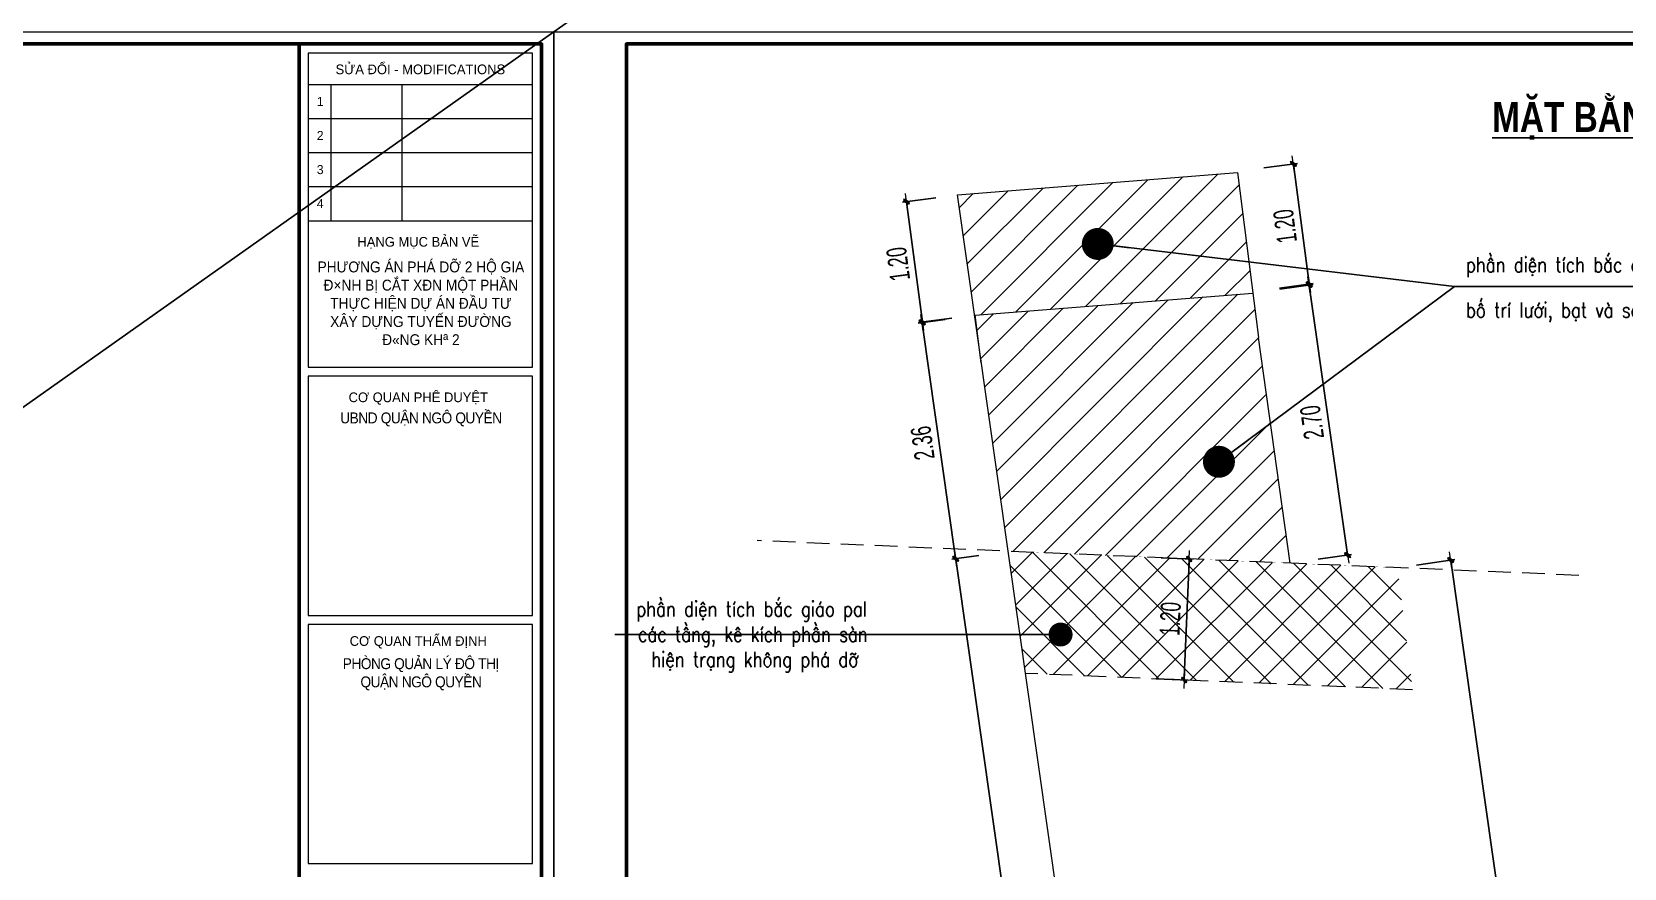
# Model space of a CAD drawing. Header units: millimetres. Extents: x 480521 to 6014615, y -961280 to 187869.
# Drawn here: x 725838 to 741602, y 143953 to 152229 of the extents above; entities that cross this region are included whole.
import ezdxf
from ezdxf.enums import TextEntityAlignment as Align

# ---------------------------------------------------------------- set-up
doc = ezdxf.new("R2010")
doc.units = ezdxf.units.MM
doc.header["$LTSCALE"] = 600
doc.header["$MEASUREMENT"] = 0
doc.linetypes.add('HIDDEN', pattern=[0.375, 0.25, -0.125])
doc.layers.get('0').update_dxf_attribs({"lineweight": 0})
doc.layers.get('Defpoints').update_dxf_attribs({"lineweight": 0})
for name, color, linetype, lineweight in [('08. Net Text', 3, 'Continuous', 13), ('dim', 144, 'Continuous', 13), ('Khungten_LCDI', 7, 'Continuous', 25), ('LC Dim', 8, 'Continuous', 18), ('LC Hatch @ 1 (1)', 252, 'Continuous', 9), ('LC Net khuat', 4, 'HIDDEN', 13), ('LC Net thay', 7, 'Continuous', 25), ('LC Text1', 3, 'Continuous', 20), ('LC Text2', 7, 'Continuous', 25)]:
    doc.layers.add(name, color=color, linetype=linetype, lineweight=lineweight)
doc.layers.add('KCS_Plotter', color=11, linetype='Continuous', plot=False)
doc.styles.add('HOATBIF', font='hoatbif.shx', dxfattribs={"width": 0.65})
doc.styles.add('Khungten', font='VHAVAN.TTF', dxfattribs={"width": 0.9, "height": 5000})
doc.styles.add('LC 1', font='VHAVANB.TTF')
doc.styles.add('LC 3', font='vnsimli.shx', dxfattribs={"width": 0.75})
doc.styles.add('LC3', font='VHARIALB.TTF', dxfattribs={"width": 0.8})
doc.styles.add('Text Khung Ten', font='VHAVAN.TTF')
doc.styles.add('Title', font='VHBLACK.TTF')
doc.dimstyles.new('1-100 (1-60)', dxfattribs={"dimscale": 79, "dimtxt": 2.5, "dimasz": 0.35, "dimexe": 0.5, "dimexo": 0, "dimgap": 0.8, "dimtad": 1, "dimdec": 0, "dimzin": 0, "dimdsep": 46, "dimtxsty": 'HOATBIF', "dimblk1": 'DOT', "dimblk2": 'DOT', "dimsah": 1, "dimcen": -1, "dimdle": 1, "dimclrd": 256, "dimclre": 256, "dimclrt": 4, "dimadec": 3, "dimazin": 2, "dimtfac": 0.3333333333333333, "dimtdec": 0, "dimtix": 1, "dimtmove": 2, "dimatfit": 3, "dimldrblk": 'DOT', "dimfxl": 1, "dimtvp": 0.8333333333333334, "dimtolj": 1, "dimtzin": 0, "dimarcsym": 0})

# ---------------------------------------------------------------- blocks, each defined once
blk = doc.blocks.new('lcdi fix')
at = {"layer": 'Defpoints', "lineweight": 0}
blk.add_lwpolyline([(-1199.99994825598, -14850.000048398), (-1199.99994825598, 14849.9999515871), (40799.99896243933, 14849.9999515871), (40799.99896243933, -14850.000048398)], close=True, dxfattribs=at)
at = {"layer": 'Khungten_LCDI', "color": 5, "lineweight": 60}
blk.add_line((36600.02588017748, 14649.99990318166), (36600.02588017748, -14650.00009680344), dxfattribs=at)
at = {"layer": 'Khungten_LCDI', "color": 5, "lineweight": 25}
blk.add_line((40599.99904959367, -14650.00009680344), (40599.99904959367, 14649.99990318166), dxfattribs=at)
at = {"layer": 'Khungten_LCDI', "color": 9, "lineweight": 15}
for p, q in [((36750.02518895627, 13981.27526637413), (40449.99996975772, 13981.27526637413)), ((37122.6576542527, 13981.27526637413), (37122.65765425268, 11735.2715104315)), ((38292.76934986268, 13981.27526637413), (38292.76934986268, 11735.2715104315)), ((36750.02518895627, 13419.77432738847), (40449.99996976152, 13419.77432738847)), ((36750.02518895627, 12858.27338840281), (40449.99996976532, 12858.27338840281)), ((36750.02518895627, 12296.77244941716), (40449.99996976532, 12296.77244941716)), ((36750.02518895627, 11735.2715104315), (40449.99996976912, 11735.2715104315))]:
    blk.add_line(p, q, dxfattribs=at)
at = {"layer": 'Khungten_LCDI', "color": 5, "lineweight": 60}
blk.add_lwpolyline([(5.132678779773414e-05, -14650.000048398), (5.132678779773414e-05, 14649.9999515871), (40599.99896249894, 14649.9999515871), (40599.99896249894, -14650.000048398)], close=True, dxfattribs=at)
at = {"layer": 'Khungten_LCDI', "color": 9, "lineweight": 15}
for points in [[(36750.02518895627, 9320.66324887285), (40449.99996978403, 9320.66324887285), (40449.99996975423, 14500.00070462105), (36750.02518895627, 14500.00070462105)], [(36750.02501844683, 5225.842703258079), (40449.99979924479, 5225.842703258079), (40449.99979924481, 9170.663984313414), (36750.02501844685, 9170.663984313414)], [(36750.02501844685, 1131.022157643307), (40449.99979924481, 1131.022157643307), (40449.99979924479, 5075.843438698644), (36750.02501844683, 5075.843438698644)]]:
    blk.add_lwpolyline(points, close=True, dxfattribs=at)
at = {"color": 7, "style": 'Khungten'}
for s, p in [('söa ®æi - modifications', (38600.01257935525, 14151.46192029294)), ('h¹ng môc b¶n vÏ', (38565.57130515933, 11306.71617841037)), ('c¬ quan phª duyÖt', (38565.57130515934, 8742.108652292285)), ('c¬ quan thÈm ®Þnh', (38565.57130515934, 4722.287738957232))]:
    blk.add_text(s, height=159.9999958502171, dxfattribs=at).set_placement(p, align=Align.CENTER)
at = {"color": 4, "char_height": 179.9999953314942, "width": 3443.581629649936, "attachment_point": 5, "style": 'Khungten'}
for s, insert in [('{\\f.VnArialH|b0|i0|c0|p34;PH\\fArial|b0|i0|c0|p34;ƯƠ\\f.VnArialH|b0|i0|c0|p34;NG \\fArial|b0|i0|c0|p34;Á\\f.VnArialH|b0|i0|c0|p34;N PH\\fArial|b0|i0|c0|p34;Á \\f.VnArialH|b0|i0|c0|p34;D\\fArial|b0|i0|c0|p34;Ỡ \\f.VnArialH|b0|i0|c0|p34;2 H\\fArial|b0|i0|c0|p34;Ộ \\f.VnArialH|b0|i0|c0|p34;GIA \\fArial|b0|i0|c0|p34;Đ\\f.VnArialH|b0|i0|c0|p34;×NH B\\fArial|b0|i0|c0|p34;Ị \\f.VnArialH|b0|i0|c0|p34;C\\fArial|b0|i0|c0|p34;Ắ\\f.VnArialH|b0|i0|c0|p34;T XÐN M\\fArial|b0|i0|c0|p34;Ộ\\f.VnArialH|b0|i0|c0|p34;T PH\\fArial|b0|i0|c0|p34;Ầ\\f.VnArialH|b0|i0|c0|p34;N TH\\fArial|b0|i0|c0|p34;Ự\\f.VnArialH|b0|i0|c0|p34;C HI\\fArial|b0|i0|c0|p34;Ệ\\f.VnArialH|b0|i0|c0|p34;N D\\fArial|b0|i0|c0|p34;Ự Á\\f.VnArialH|b0|i0|c0|p34;N \\fArial|b0|i0|c0|p34;ĐẦ\\f.VnArialH|b0|i0|c0|p34;U T\\fArial|b0|i0|c0|p34;Ư \\f.VnArialH|b0|i0|c0|p34;X\\fArial|b0|i0|c0|p34;Â\\f.VnArialH|b0|i0|c0|p34;Y D\\fArial|b0|i0|c0|p34;Ự\\f.VnArialH|b0|i0|c0|p34;NG TUY\\fArial|b0|i0|c0|p34;Ế\\f.VnArialH|b0|i0|c0|p34;N \\fArial|b0|i0|c0|p34;ĐƯỜ\\f.VnArialH|b0|i0|c0|p34;NG \\fArial|b0|i0|c0|p34;Đ\\f.VnArialH|b0|i0|c0|p34;«NG KHª 2}', (38609.02532711982, 10371.18977073544)), ('{\\f.VnArialH|b0|i0|c0|p34;\\T0.95;ubnd quËn ng« quyÒn}', (38609.02532711984, 8457.568210469966)), ('{\\f.VnArialH|b0|i0|c0|p34;\\T0.95;phßng qu¶n lý ®« thÞ \\PquËn ng« quyÒn}', (38609.02532711984, 4253.878871021466))]:
    blk.add_mtext(s, dxfattribs=dict(at, insert=insert))
at = {"color": 7, "style": 'Khungten', "width": 0.8}
for tag, p in [('REVISION', (39498.75276287364, -10746.30405127808)), ('NGAYHT', (39546.07427452968, -11609.37101318493))]:
    blk.add_attdef(tag, text='', height=199.998925739526, dxfattribs=at).set_placement(p, align=Align.CENTER)
at = {"layer": '08. Net Text', "color": 7, "style": 'Text Khung Ten'}
blk.add_text('1', height=150, dxfattribs=at).set_placement((36891.65197901041, 13626.77418996151))
at = {"layer": '08. Net Text', "color": 7, "ltscale": 2, "style": 'Text Khung Ten'}
for s, p in [('2', (36891.65197901041, 13065.27325097585)), ('3', (36891.65197901041, 12503.77231199019)), ('4', (36891.65197901041, 11942.27137300454))]:
    blk.add_text(s, height=150, dxfattribs=at).set_placement(p)
at = {"layer": 'LC Text1', "color": 3, "style": 'LC 1', "width": 1.834005631990714}
for tag, p, p2 in [('TENBANVE1', (36912.65778328942, -8885.760335756378), (40339.1450838642, -8885.760335756378)), ('TENBANVE2', (36912.65778328942, -9562.465661143795), (40339.1450838642, -9562.465661143795))]:
    blk.add_attdef(tag, text='', height=249.9999935159642, dxfattribs=at).set_placement(p, p2, align=Align.FIT)
at = {"layer": 'LC Text1', "style": 'Title', "width": 0.7}
blk.add_attdef('SOBANVE', text='', height=249.9999935159642, dxfattribs=at).set_placement((39561.98237367439, -13896.18081504657), align=Align.CENTER)
blk = doc.blocks.new('DOT')
at = {"layer": 'dim'}
for p, q in [((-1, -1), (1, 1)), ((-3, 0), (3, 0))]:
    blk.add_line(p, q, dxfattribs=at)
blk.add_lwpolyline([(0.5, 1), (-1, -0.5), (-0.5, -1), (1, 0.5)], close=True, dxfattribs=at)
blk = doc.blocks.new('*D52')
at = {"layer": 'Defpoints', "color": 0, "transparency": 16777216}
for p in [(734881.4478953239, 149383.5959355439), (734984.3863571646, 147015.1327750258), (735213.8087039418, 147047.7769990719)]:
    blk.add_point(p, dxfattribs=at)
at = {"layer": 'LC Dim', "lineweight": -2, "transparency": 16777216}
for p, q in [((734881.4478953239, 149383.5959355439), (734612.919437853, 149345.3873510204)), ((734655.9206008657, 149323.5774340201), (734980.4913048318, 147042.5070525017)), ((735213.8087039418, 147047.7769990719), (734945.2802464848, 147009.5684145504))]:
    blk.add_line(p, q, dxfattribs=at)
at = {"layer": 'LC Dim', "lineweight": -2, "transparency": 16777216, "xscale": 27.65, "yscale": 27.65, "zscale": 27.65}
for p, rotation in [((734652.0255485328, 149350.9517114959), 98.09818588466861), ((734984.3863571646, 147015.1327750258), 278.0981858846686)]:
    blk.add_blockref('DOT', p, dxfattribs=dict(at, rotation=rotation))
at = {"layer": 'LC Dim', "color": 4, "transparency": 16777216, "insert": (734657.8708990618, 148160.2283653115), "char_height": 197.5, "attachment_point": 5, "rotation": 98.09818588466862, "style": 'HOATBIF'}
blk.add_mtext('\\A1;2.36', dxfattribs=at)
blk = doc.blocks.new('_Dot')
at = {"color": 0, "linetype": 'ByBlock', "lineweight": -2}
blk.add_line((-0.5, 0), (-1, 0), dxfattribs=at)
at = {"color": 0, "linetype": 'ByBlock', "const_width": 0.5}
blk.add_lwpolyline([(-0.25, 0, 1), (0.25, 0, 1)], format="xyb", close=True, dxfattribs=at)
blk = doc.blocks.new('*D56')
at = {"layer": 'Defpoints', "color": 0, "transparency": 16777216}
for p in [(735213.8087039418, 147047.7769990719), (736474.2827756179, 136544.1982447827), (736703.7051223338, 136576.84246882)]:
    blk.add_point(p, dxfattribs=at)
at = {"layer": 'LC Dim', "lineweight": -2, "transparency": 16777216}
for p, q in [((735213.8087039418, 147047.7769990719), (734945.2802464848, 147009.5684145504)), ((734988.2814094975, 146987.75849755), (736470.387723285, 136571.5725222586)), ((736703.7051223338, 136576.84246882), (736435.1766649381, 136538.6338843072))]:
    blk.add_line(p, q, dxfattribs=at)
at = {"layer": 'LC Dim', "lineweight": -2, "transparency": 16777216, "xscale": 27.65, "yscale": 27.65, "zscale": 27.65}
for p, rotation in [((734984.3863571646, 147015.1327750258), 98.09818588466861), ((736474.2827756179, 136544.1982447827), 278.0981858846686)]:
    blk.add_blockref('DOT', p, dxfattribs=dict(at, rotation=rotation))
at = {"layer": 'LC Dim', "color": 4, "transparency": 16777216, "insert": (735568.9995126042, 141756.8516319549), "char_height": 197.5, "attachment_point": 5, "rotation": 98.09818588466862, "style": 'HOATBIF'}
blk.add_mtext('\\A1;10.58', dxfattribs=at)
blk = doc.blocks.new('*D57')
at = {"layer": 'Defpoints', "color": 0, "transparency": 16777216}
for p in [(738193.1707745985, 149682.5016533923), (738573.3340496763, 147010.7288274381), (738863.1943729835, 147051.9726969609)]:
    blk.add_point(p, dxfattribs=at)
at = {"layer": 'LC Dim', "lineweight": -2, "transparency": 16777216}
for p, q in [((738193.1707745985, 149682.5016533923), (738522.1372085699, 149729.3098833883)), ((738486.9261502229, 149696.371245437), (738859.2993206508, 147079.3469744368)), ((738573.3340496763, 147010.7288274381), (738902.3004836633, 147057.5370574364))]:
    blk.add_line(p, q, dxfattribs=at)
at = {"layer": 'LC Dim', "lineweight": -2, "transparency": 16777216, "xscale": 27.65, "yscale": 27.65, "zscale": 27.65}
for p, rotation in [((738483.0310978901, 149723.7455229129), 98.09818588466861), ((738863.1943729835, 147051.9726969609), 278.0981858846686)]:
    blk.add_blockref('DOT', p, dxfattribs=dict(at, rotation=rotation))
at = {"layer": 'LC Dim', "color": 4, "transparency": 16777216, "insert": (738512.7776816498, 148365.0452319875), "char_height": 197.5, "attachment_point": 5, "rotation": 98.09818588466862, "style": 'HOATBIF'}
blk.add_mtext('\\A1;2.70', dxfattribs=at)
blk = doc.blocks.new('*D58')
at = {"layer": 'Defpoints', "color": 0, "transparency": 16777216}
for p in [(739547.6603747203, 146952.8565420042), (740694.3261384636, 138894.1338066371), (741032.0202425767, 138942.1838861021)]:
    blk.add_point(p, dxfattribs=at)
at = {"layer": 'LC Dim', "lineweight": -2, "transparency": 16777216}
for p, q in [((739547.6603747203, 146952.8565420042), (739924.460589466, 147006.4709819379)), ((739889.249531119, 146973.5323439866), (741028.1251902438, 138969.558163578)), ((740694.3261384636, 138894.1338066371), (741071.1263532565, 138947.7482465776))]:
    blk.add_line(p, q, dxfattribs=at)
at = {"layer": 'LC Dim', "lineweight": -2, "transparency": 16777216, "xscale": 27.65, "yscale": 27.65, "zscale": 27.65}
for p, rotation in [((739885.3544787862, 147000.9066214624), 98.09818588466861), ((741032.0202425767, 138942.1838861021), 278.0981858846686)]:
    blk.add_blockref('DOT', p, dxfattribs=dict(at, rotation=rotation))
at = {"layer": 'LC Dim', "color": 4, "transparency": 16777216, "insert": (740298.3523068944, 142948.7313758329), "char_height": 197.5, "attachment_point": 5, "rotation": 98.09818588466862, "style": 'HOATBIF'}
blk.add_mtext('\\A1;8.14', dxfattribs=at)
blk = doc.blocks.new('TIEUDE1')
at = {"layer": 'LC Text2', "color": 7, "style": 'LC 1'}
blk.add_attdef('TIªU§Ò', text='', height=5, dxfattribs=at).set_placement((0, 0), align=Align.BOTTOM_CENTER)
blk.add_attdef('TL', text='', height=3, dxfattribs=at).set_placement((0, -2), align=Align.TOP_CENTER)
blk = doc.blocks.new('*D59')
at = {"layer": 'Defpoints', "color": 0, "transparency": 16777216}
for p in [(734787.8731379608, 150587.2090719866), (734655.1259193067, 149356.5431383707), (734945.742522268, 149395.026735009)]:
    blk.add_point(p, dxfattribs=at)
at = {"layer": 'LC Dim', "lineweight": -2, "transparency": 16777216}
for p, q in [((734787.8731379608, 150587.2090719866), (734458.0983659632, 150543.5401309222)), ((734500.8862761102, 150521.3147570163), (734651.4961782073, 149383.9538567041)), ((734945.742522268, 149395.026735009), (734615.967750259, 149351.3577939432))]:
    blk.add_line(p, q, dxfattribs=at)
at = {"layer": 'LC Dim', "lineweight": -2, "transparency": 16777216, "xscale": 27.65, "yscale": 27.65, "zscale": 27.65}
for p, rotation in [((734497.2565350109, 150548.7254753497), 97.54324945067465), ((734655.1259193067, 149356.5431383707), 277.5432494506746)]:
    blk.add_blockref('DOT', p, dxfattribs=dict(at, rotation=rotation))
at = {"layer": 'LC Dim', "color": 4, "transparency": 16777216, "insert": (734415.6427340632, 149931.3743947071), "char_height": 197.5, "attachment_point": 5, "rotation": 97.54324945067468, "style": 'HOATBIF'}
blk.add_mtext('\\A1;1.20', dxfattribs=at)
blk = doc.blocks.new('*D60')
at = {"layer": 'Defpoints', "color": 0, "transparency": 16777216}
for p in [(738034.207304702, 150882.0827784552), (738327.8514396718, 150920.9672824038), (738191.5222085096, 149694.0877122416)]:
    blk.add_point(p, dxfattribs=at)
at = {"layer": 'LC Dim', "lineweight": -2, "transparency": 16777216}
for p, q in [((738034.207304702, 150882.0827784552), (738367.0096087195, 150926.1526268314)), ((738481.536602369, 149760.3829345221), (738331.4811807711, 150893.5565640704)), ((738191.5222085096, 149694.0877122416), (738524.324512516, 149738.1575606163))]:
    blk.add_line(p, q, dxfattribs=at)
at = {"layer": 'LC Dim', "lineweight": -2, "transparency": 16777216, "xscale": 27.65, "yscale": 27.65, "zscale": 27.65}
for p, rotation in [((738327.8514396718, 150920.9672824038), 97.54324945067465), ((738485.1663434684, 149732.9722161887), 277.5432494506746)]:
    blk.add_blockref('DOT', p, dxfattribs=dict(at, rotation=rotation))
at = {"layer": 'LC Dim', "color": 4, "transparency": 16777216, "insert": (738245.9603984745, 150305.7098371431), "char_height": 197.5, "attachment_point": 5, "rotation": 97.54324945067468, "style": 'HOATBIF'}
blk.add_mtext('\\A1;1.20', dxfattribs=at)
blk = doc.blocks.new('*D61')
at = {"layer": 'Defpoints', "color": 0, "transparency": 16777216}
for p in [(737018.9778330346, 147024.8754560036), (737296.4619590553, 147013.156351943), (736968.3428649206, 145825.9442236683)]:
    blk.add_point(p, dxfattribs=at)
at = {"layer": 'LC Dim', "lineweight": -2, "transparency": 16777216}
for p, q in [((737018.9778330346, 147024.8754560036), (737335.9267787881, 147011.4896175759)), ((737246.9937049984, 145841.8504934207), (737295.2952449983, 146985.53097813)), ((736968.3428649206, 145825.9442236683), (737285.2918106741, 145812.5583852406))]:
    blk.add_line(p, q, dxfattribs=at)
at = {"layer": 'LC Dim', "lineweight": -2, "transparency": 16777216, "xscale": 27.65, "yscale": 27.65, "zscale": 27.65}
for p, rotation in [((737296.4619590553, 147013.156351943), 87.58164035430767), ((737245.8269909413, 145814.2251196077), 267.5816403543077)]:
    blk.add_blockref('DOT', p, dxfattribs=dict(at, rotation=rotation))
at = {"layer": 'LC Dim', "color": 4, "transparency": 16777216, "insert": (737109.3387140936, 146420.5243466807), "char_height": 197.5, "attachment_point": 5, "rotation": 87.58164035430768, "style": 'HOATBIF'}
blk.add_mtext('\\A1;1.20', dxfattribs=at)

msp = doc.modelspace()

# ---------------------------------------------------------------- hatches: boundary and pattern name
at = {"layer": 'LC Hatch @ 1 (1)', "ltscale": 2}
h = msp.add_hatch(dxfattribs=at)
h.set_pattern_fill('ANSI31', color=256, scale=1800)
h.set_pattern_definition([(45, (0, 0), (-159.0990257669732, 159.0990257669732), [])])
h.paths.add_polyline_path([(737774.1223763683, 150836.2461577784), (735001.0777345446, 150615.4417318288), (735237.5737353512, 148953.3564125683), (735177.0288600869, 149425.6537881141), (737926.8793491073, 149644.6113734042)])
h = msp.add_hatch(dxfattribs=at)
h.set_pattern_fill('ANSI31', color=256, scale=1800)
h.set_pattern_definition([(45, (37053.08345916425, -1245.873350480862), (-159.0990257669732, 159.0990257669732), [])])
h.paths.add_polyline_path([(738294.2394234017, 146971.0167957038), (737983.2899178214, 149204.5607840216), (737926.8793491073, 149644.6113734042), (735177.0288600869, 149425.6537881141), (735237.5737353512, 148953.3564125683), (735502.863988605, 147088.9061310744)])
h = msp.add_hatch(dxfattribs=at)
h.set_pattern_fill('ANSI37', color=256, scale=2000)
h.set_pattern_definition([(45, (0, 0), (-176.7766952966369, 176.7766952966369), []), (135, (0, 0), (-176.7766952966369, -176.7766952966369), [])])
h.paths.add_polyline_path([(739359.1952314288, 146926.0400681585), (735502.8639885917, 147088.9061311678), (735674.7959222053, 145880.5751369928), (739508.1040418555, 145718.6814192504)])

# ---------------------------------------------------------------- linework, layer by layer
at = {"layer": 'KCS_Plotter'}
for p, q in [((731004.63736043, 152229.19351129), (756204.637360444, 170049.193973503)), ((705804.637360417, 134409.1930491128), (731004.63736043, 152229.1935112898))]:
    msp.add_line(p, q, dxfattribs=at)
at = {"layer": 'LC Net khuat', "color": 1, "lineweight": 13, "ltscale": 1.5, "flags": 128}
for points in [[(741153.25973992, 146850.2705854862), (733019.8487145897, 147193.772361946)], [(739508.1040418555, 145718.6814192504), (735674.7959222053, 145880.5751369928)]]:
    msp.add_lwpolyline(points, dxfattribs=at)
at = {"layer": 'LC Net thay', "color": 7, "linetype": 'Continuous', "lineweight": 0}
for p, q in [((735001.0777345446, 150615.4417318288), (737774.1223763683, 150836.2461577784)), ((737774.1223763683, 150836.2461577784), (737983.2899178214, 149204.5607840216)), ((735502.8639621682, 147088.906316871), (735001.0777345446, 150615.4417318288)), ((735177.0288600869, 149425.6537881141), (737926.8793491073, 149644.6113734042)), ((735237.5737353511, 148953.3564125692), (735177.0288600869, 149425.6537881141)), ((738294.239431376, 146971.0167384243), (737983.2899178214, 149204.5607840216)), ((736992.7603806205, 136617.9717866277), (735502.8639621682, 147088.906316871))]:
    msp.add_line(p, q, dxfattribs=at)
msp.add_lwpolyline([(740356.2508135982, 138841.8731399273, 0, 0, 0), (739359.1952314288, 146926.0400681585, 1, 1, 0), (735502.8639883943, 147088.9061310833, 1, 1, 0)], format="xyseb", dxfattribs=at)

# ---------------------------------------------------------------- block references
at = {"layer": 'LC Net thay', "xscale": 0.6000000155618168, "yscale": 0.6000000155618168, "zscale": 0.6000000155618168}
for p in [(706524.6373480445, 143319.1933092449), (731724.637348058, 143319.1933092449)]:
    msp.add_blockref('lcdi fix', p, dxfattribs=at)
at = {"layer": 'LC Text2'}
ref = msp.add_blockref('TIEUDE1', (745400.280866017, 151150.2666291265), dxfattribs=dict(at, xscale=60.00000000003865, yscale=60.00000000003865, zscale=60.00000000003865))
ref.add_attrib('TIªU§Ò', '%%UmÆt b»ng bè trÝ giµn gi¸o thi c«ng ph¸ dì, c\xadìng chÕ', dxfattribs={"color": 7, "height": 295.4648761514337, "style": 'LC3', "width": 0.8}).set_placement((745400.280866017, 151150.2666291265), align=Align.BOTTOM_CENTER)

# ---------------------------------------------------------------- texts
at = {"layer": 'LC Text1', "color": 3, "style": 'LC 3', "width": 0.8}
for s, p in [('phÇn diÖn tÝch b¾c gi¸o ch÷ h che ch¾n bôi', (740036.7144683027, 149849.8312731821)), ('bè trÝ l\xadíi, b¹t vµ sµn gç thao t¸c ®ì vËt liÖu r¬i', (740036.7144683027, 149401.1219470303))]:
    msp.add_text(s, height=149.9999999998067, dxfattribs=at).set_placement(p)
at = {"layer": 'LC Text1', "color": 3, "insert": (731701.773327243, 146593.3056699189), "char_height": 149.9999999998067, "width": 3173.998996205957, "attachment_point": 1, "style": 'LC 3'}
msp.add_mtext('\\pi121.28521;{\\W0.8;phÇn diÖn tÝch b¾c gi¸o pal \\P\\pi138.42807;c¸c tÇng, kª kÝch phÇn sµn \\P\\pi269.85664;hiÖn tr¹ng kh«ng ph¸ dì}', dxfattribs=at)

# ---------------------------------------------------------------- dimensions: what is measured, and where the dimension line sits
at = {"layer": 'LC Dim'}
for base, p1, p2, angle, picture, middle in [((738327.8514396718, 150920.9672824038), (738191.5222085096, 149694.0877122416), (738034.2073047019, 150882.0827784552), 97.54324945067468, '*D60', (738245.9603984745, 150305.7098371432)), ((734655.1259193067, 149356.5431383707), (734787.8731379608, 150587.2090719866), (734945.7425222679, 149395.0267350091), 97.54324945067468, '*D59', (734415.6427340632, 149931.3743947072)), ((738863.1943729835, 147051.9726969609), (738193.1707745985, 149682.5016533923), (738573.3340496763, 147010.7288274381), 98.09818588459186, '*D57', (738512.7776816498, 148365.0452319874)), ((734984.3863571646, 147015.1327750258), (734881.4478953239, 149383.5959355439), (735213.8087039419, 147047.7769990719), 98.09818588459186, '*D52', (734657.8708990618, 148160.2283653114)), ((736474.2827756179, 136544.1982447827), (735213.8087039419, 147047.7769990719), (736703.7051223338, 136576.84246882), 98.09818588459186, '*D56', (735568.9995126043, 141756.8516319548)), ((741032.0202425767, 138942.1838861021), (739547.6603747205, 146952.8565420042), (740694.3261384636, 138894.1338066372), 98.09818588459186, '*D58', (740298.3523068944, 142948.7313758328))]:
    dim = msp.add_linear_dim(base=base, p1=p1, p2=p2, angle=angle, dimstyle='1-100 (1-60)', override={"dimdec": 2, "dimlfac": 0.001}, dxfattribs=at)
    dim.commit()
    dim.dimension.update_dxf_attribs({"geometry": picture, "text_midpoint": middle})
dim = msp.add_aligned_dim(p1=(736968.3428649207, 145825.9442236683), p2=(737018.9778330347, 147024.8754560036), distance=-277.73148469949086, dimstyle='1-100 (1-60)', override={"dimdec": 2, "dimlfac": 0.001}, dxfattribs=at)
dim.commit()
dim.dimension.update_dxf_attribs({"geometry": '*D61', "text_midpoint": (737109.3387140936, 146420.5243466807)})

# ---------------------------------------------------------------- leaders
for points, override in [([(736390.8593125249, 150130.2566122318), (739923.2102361061, 149710.4417340435), (744977.0643135305, 149710.4417340435)], {"dimasz": 4, "dimdec": 2, "dimlfac": 0.001}), ([(737590.3416570013, 147974.4647784147), (739923.2102361061, 149710.4417340435), (744977.0643135305, 149710.4417340435)], {"dimasz": 4, "dimdec": 2, "dimlfac": 0.001}), ([(736022.7580463709, 146264.7049180159), (731609.7092896427, 146264.7049180159)], {"dimasz": 3, "dimdec": 2, "dimlfac": 0.001})]:
    msp.add_leader(points, dimstyle='1-100 (1-60)', override=override, dxfattribs=at)

doc.saveas('drawing.dxf')
